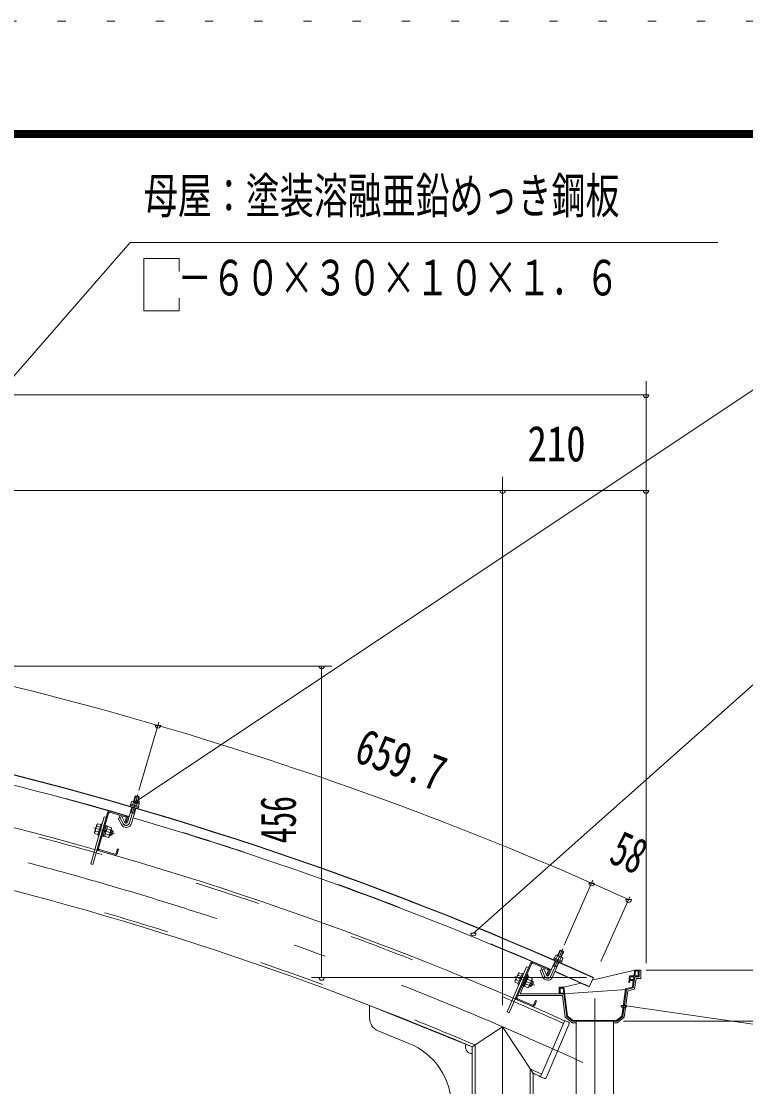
# Model space of a CAD drawing. Units: millimetres, scale not verified. Extents: x -25857 to 25867, y -10500 to 10500.
# Drawn here: x 18894 to 21545, y 6600 to 10500 of the extents above; entities that cross this region are included whole.
import ezdxf
from ezdxf.enums import TextEntityAlignment as Align

# ---------------------------------------------------------------- set-up
doc = ezdxf.new("R2010")
doc.units = ezdxf.units.MM
doc.header["$LTSCALE"] = 60
for name, pattern in [('USER2', [10, 4, -6]), ('USER3', [24, 12, -5, 2, -5]), ('USER4', [3, 0.5, -2.5])]:
    doc.linetypes.add(name, pattern=pattern)
for name, color, linetype, lineweight in [('0-6_2-02BOLD', 7, 'Continuous', 18), ('0-7_2-12HIDDEN', 3, 'USER2', 18), ('0-8_2-22CENTER', 3, 'USER3', 18), ('0-9_2-42THIN', 4, 'Continuous', 18), ('0-A_2-52DIM', 3, 'Continuous', 18), ('0-C_F-F1PAPER', 5, 'Continuous', 18), ('0-D_F-E_J_ADD', 5, 'USER4', 18)]:
    doc.layers.add(name, color=color, linetype=linetype, lineweight=lineweight)
doc.styles.add('ＭＳ ゴシック', font='')
doc.styles.get('ＭＳ ゴシック').set_extended_font_data('MS Gothic')

msp = doc.modelspace()

# ---------------------------------------------------------------- linework, layer by layer
at = {"layer": '0-6_2-02BOLD'}
for p, q in [((19300.4, 7645.31), (19323.92, 7638.43)), ((19304.96, 7643.98), (19310.68, 7663.53)), ((19313.78, 7665.23), (19310.68, 7663.53)), ((19325.08, 7659.32), (19310.68, 7663.53)), ((19323.38, 7662.42), (19313.78, 7665.23)), ((19319.36, 7639.77), (19325.08, 7659.32)), ((19325.08, 7659.32), (19323.38, 7662.42)), ((19218.73, 7604.61), (19275.47, 7588.43)), ((19219.82, 7608.45), (19276.56, 7592.28)), ((19282.77, 7568.09), (19298.92, 7623.34)), ((19293.65, 7634.26), (19292.6, 7630.66)), ((19292.6, 7630.66), (19322.6, 7621.89)), ((19293.75, 7630.33), (19292.62, 7626.49)), ((19292.62, 7626.49), (19320.33, 7618.38)), ((19293.75, 7605.65), (19308.15, 7601.44)), ((19297.17, 7563.89), (19313.32, 7619.13)), ((19304.88, 7642.69), (19301.72, 7631.9)), ((19318.73, 7638.63), (19315.58, 7627.85)), ((19321.45, 7622.22), (19320.33, 7618.38)), ((19325.66, 7636.61), (19322.5, 7625.82)), ((19323.92, 7638.43), (19325.66, 7636.61)), ((19209.94, 7602.96), (19155.93, 7413.5)), ((19213.78, 7601.86), (19177.05, 7472.99)), ((19205.27, 7586.61), (19197.58, 7588.8)), ((19261.58, 7589.02), (19248.42, 7581.82)), ((19260.42, 7559.89), (19248.42, 7581.82)), ((19273.58, 7567.1), (19261.58, 7589.02)), ((19278.21, 7583.49), (19273.55, 7567.14)), ((19273.55, 7567.14), (19277.4, 7566.05)), ((19282.06, 7582.39), (19277.4, 7566.05)), ((19165.91, 7536.08), (19177.46, 7532.79)), ((19171.05, 7554.13), (19182.6, 7550.84)), ((19171.12, 7560.73), (19173.63, 7563.15)), ((19173.63, 7563.15), (19185.17, 7559.86)), ((19185.86, 7562.25), (19174.2, 7521.38)), ((19185.86, 7562.25), (19189.7, 7561.15)), ((19205.09, 7556.77), (19193.44, 7515.89)), ((19204.07, 7534.96), (19197.89, 7531.52)), ((19209.42, 7553.71), (19198.72, 7516.21)), ((19199.26, 7536.33), (19205.44, 7539.77)), ((19205.09, 7556.77), (19201.24, 7557.86)), ((19204.61, 7555.08), (19209.42, 7553.71)), ((19220.6, 7540), (19206.64, 7543.98)), ((19227.25, 7538.75), (19221.77, 7519.52)), ((19227.25, 7538.75), (19222.44, 7540.12)), ((19226.4, 7522.09), (19229.83, 7534.12)), ((19227.25, 7538.75), (19229.83, 7534.12)), ((19174.2, 7521.38), (19178.05, 7520.28)), ((19193.44, 7515.89), (19189.59, 7516.99)), ((19193.92, 7517.58), (19198.72, 7516.21)), ((19215.45, 7521.96), (19201.5, 7525.94)), ((19221.77, 7519.52), (19216.96, 7520.89)), ((19226.4, 7522.09), (19221.77, 7519.52)), ((19178.7, 7464.2), (19235.44, 7448.03)), ((19179.8, 7468.05), (19236.54, 7451.87)), ((19246.14, 7470.97), (19241.48, 7454.63)), ((19249.99, 7469.88), (19245.33, 7453.53)), ((19246.14, 7470.97), (19249.99, 7469.88)), ((20856.43, 7080.49), (20864.61, 7099.15)), ((20867.91, 7100.43), (20864.61, 7099.15)), ((20878.35, 7093.12), (20864.61, 7099.15)), ((20877.07, 7096.41), (20867.91, 7100.43)), ((20824.67, 7008.09), (20847.79, 7060.8)), ((20843.55, 7068.4), (20841.95, 7064.73)), ((20841.95, 7064.73), (20868.38, 7053.13)), ((20843.97, 7072.31), (20842.46, 7068.87)), ((20842.46, 7068.87), (20871.08, 7056.32)), ((20843.97, 7072.31), (20872.58, 7059.75)), ((20856.18, 7079.22), (20851.67, 7068.93)), ((20852.08, 7082.4), (20874.51, 7072.56)), ((20869.4, 7073.42), (20864.88, 7063.13)), ((20870.17, 7074.46), (20878.35, 7093.12)), ((20872.58, 7059.75), (20871.08, 7056.32)), ((20876.01, 7070.52), (20871.49, 7060.23)), ((20874.51, 7072.56), (20876.01, 7070.52)), ((20878.35, 7093.12), (20877.07, 7096.41)), ((20756.92, 7052.02), (20679.02, 6871.08)), ((20760.59, 7050.44), (20707.61, 6927.36)), ((20750.2, 7036.4), (20742.85, 7039.57)), ((20765.85, 7052.53), (20820.04, 7029.2)), ((20767.43, 7056.2), (20821.62, 7032.87)), ((20806.34, 7031.56), (20792.37, 7026.11)), ((20801.46, 7002.82), (20792.37, 7026.11)), ((20815.43, 7008.28), (20806.34, 7031.56)), ((20822.13, 7023.94), (20815.41, 7008.33)), ((20825.81, 7022.36), (20819.08, 7006.74)), ((20838.41, 7002.07), (20861.53, 7054.77)), ((20840.39, 7043.92), (20854.12, 7037.89)), ((20869.99, 7056.8), (20868.38, 7053.13)), ((21138.75, 7027.43), (20983.07, 6989.93)), ((21139.14, 7005.68), (21141.6, 7024.18)), ((21152, 7024.18), (21141.6, 7024.18)), ((21152, 7005.68), (21152, 7024.18)), ((21155.25, 7002.43), (21155.25, 7027.43)), ((20713.01, 7015.13), (20700.55, 6986.2)), ((20700.55, 6986.2), (20700.95, 6982.74)), ((20700.95, 6982.74), (20711.98, 6977.99)), ((20704.66, 6991.36), (20715.69, 6986.61)), ((20712.08, 7008.59), (20723.11, 7003.84)), ((20749.27, 7009.59), (20719.28, 6939.93)), ((20727.81, 7014.74), (20731.48, 7013.16)), ((20750.08, 7003.25), (20734.65, 6967.43)), ((20742.37, 6985.34), (20735.79, 6982.72)), ((20737.77, 6987.31), (20744.34, 6989.93)), ((20746.18, 7006.83), (20742.5, 7008.42)), ((20743.99, 7011.86), (20749.27, 7009.59)), ((20745.48, 7005.23), (20750.08, 7003.25)), ((20759.4, 6988.22), (20746.08, 6993.96)), ((20763.11, 6996.84), (20749.79, 7002.57)), ((20765.84, 6986.12), (20757.93, 6967.75)), ((20765.84, 6986.12), (20761.25, 6988.1)), ((20762.86, 6969.71), (20767.8, 6981.19)), ((20763.52, 6993.38), (20763.11, 6996.84)), ((20765.84, 6986.12), (20767.8, 6981.19)), ((20815.41, 7008.33), (20819.08, 7006.74)), ((20987.59, 6999.94), (20972.14, 6965.78)), ((21120.06, 6981.68), (21116.79, 6981.68)), ((21121.06, 6989.18), (21120.06, 6981.68)), ((21133.67, 6989.18), (21121.06, 6989.18)), ((21134.1, 6992.43), (21121.49, 6992.43)), ((21135.43, 7002.43), (21134.1, 6992.43)), ((21143.75, 6996.68), (21138.58, 6957.79)), ((21139.14, 7005.68), (21152, 7005.68)), ((21161, 6996.68), (21143.75, 6996.68)), ((20730.06, 6969.41), (20734.65, 6967.43)), ((20751.98, 6970.98), (20738.66, 6976.72)), ((20757.93, 6967.75), (20753.34, 6969.73)), ((20762.86, 6969.71), (20757.93, 6967.75)), ((20862.75, 6964.93), (20879.25, 6964.93)), ((20862.75, 6964.93), (20862.75, 6939.93)), ((20866, 6961.68), (20876.4, 6961.68)), ((20866, 6943.18), (20866, 6961.68)), ((20878.86, 6943.18), (20866, 6943.18)), ((20878.86, 6943.18), (20876.4, 6961.68)), ((20941.01, 6979.8), (20879.25, 6964.93)), ((20879.25, 6964.93), (20893.3, 6859.18)), ((20879.29, 6939.93), (21108.3, 6955.63)), ((21113.49, 6951.07), (21100.64, 6854.34)), ((21138.58, 6957.79), (21113.49, 6951.07)), ((20708.11, 6918.43), (20762.31, 6895.1)), ((20709.69, 6922.1), (20763.89, 6898.77)), ((20874.26, 6934.18), (20710.54, 6934.18)), ((20879.29, 6939.93), (20719.28, 6939.93)), ((20775.87, 6916.48), (20769.14, 6900.86)), ((20779.54, 6914.89), (20772.82, 6899.28)), ((20775.87, 6916.48), (20779.54, 6914.89)), ((20879.29, 6939.93), (20890.25, 6857.43)), ((20168.88, 6897.98), (20543.87, 6746.38)), ((20168.88, 6897.98), (20168.88, 6850.8)), ((20882.8, 6842.73), (20793.85, 6636.06)), ((20899.2, 6830.23), (20814.2, 6632.74)), ((20882.8, 6842.73), (20896.58, 6836.8)), ((20890.25, 6857.43), (20912.75, 6839.93)), ((20893.3, 6859.18), (20913.86, 6843.18)), ((20924, 6834.18), (20910.78, 6834.18)), ((20924, 6839.93), (20924, 6109.93)), ((21061.5, 6839.93), (21061.5, 6109.93)), ((21074.72, 6834.18), (21061.5, 6834.18)), ((21100.64, 6854.34), (21074.72, 6834.18)), ((20200.14, 6804.45), (20312.58, 6758.99)), ((20766.62, 6649.48), (20766.62, 6109.93)), ((20793.85, 6636.06), (20807.63, 6630.13))]:
    msp.add_line(p, q, dxfattribs=at)
for points in [[(19300.4, 7645.31), (19297.95, 7644.71), (19294.8, 7633.93)], [(19293.65, 7634.26), (19323.65, 7625.49), (19322.6, 7621.89)], [(19197.58, 7588.8), (19148.24, 7415.7), (19155.93, 7413.5)], [(19171.12, 7560.73), (19162.49, 7530.44), (19163.34, 7527.06), (19174.88, 7523.77)], [(19224.01, 7545.65), (19215.38, 7515.36), (19212.88, 7512.94), (19198.93, 7516.91)], [(19224.01, 7545.65), (19223.17, 7549.03), (19209.22, 7553)], [(20852.08, 7082.4), (20849.57, 7082.12), (20845.06, 7071.83)], [(20742.85, 7039.57), (20671.67, 6874.24), (20679.02, 6871.08)], [(21161, 6996.68), (21161, 7027.43), (21138.75, 7027.43), (21135.86, 7005.68), (21119.97, 7005.68), (21116.79, 6981.68)], [(20727.81, 7014.74), (20711, 6975.71), (20714.67, 6974.12)], [(20713.01, 7015.13), (20715.79, 7017.21), (20726.82, 7012.46)], [(20746.18, 7006.83), (20729.37, 6967.8), (20725.69, 6969.38)], [(20763.52, 6993.38), (20751.07, 6964.45), (20748.27, 6962.37), (20734.94, 6968.1)], [(21155.25, 7002.43), (21138.71, 7002.43), (21133.38, 6962.35), (21108.3, 6955.63), (21095.25, 6857.43), (21072.75, 6839.93), (20912.75, 6839.93)], [(21133.67, 6989.18), (21130.45, 6964.93), (21105.36, 6958.21), (21092.2, 6859.18), (21071.63, 6843.18), (20913.86, 6843.18)], [(21135.43, 7002.43), (21122.82, 7002.43), (21121.49, 6992.43)], [(20874.26, 6934.18), (20884.86, 6854.34), (20910.78, 6834.18)], [(20766.62, 6649.48), (20655.25, 6819.93), (20543.87, 6746.38), (20543.87, 6109.93)]]:
    msp.add_lwpolyline(points, dxfattribs=at)
for centre, radius, start, end in [((15713.6, -4661.8), 12797.62, 65.66528, 89.30167), ((15713.6, -4661.8), 12798.88, 65.66528, 89.30167), ((15713.6, -4661.8), 12611.38, 65.80466, 88.854), ((15713.6, -4661.8), 12761.37, 73.73062, 81.04594), ((15713.6, -4661.8), 12388.63, 67.05199, 88.16655), ((19300.14, 7639.35), 5.79, 35.1655, 73.69695), ((19217.63, 7600.76), 8, 74.08865, 164.08865), ((19217.63, 7600.76), 4, 74.08865, 164.08865), ((19306.19, 7621.45), 21.27, 53.86781, 93.52827), ((19320.93, 7633.28), 5.79, 73.69695, 112.24318), ((19277.97, 7569.49), 5, 208.69695, 343.74908), ((19274.37, 7584.59), 4, 344.08865, 74.08865), ((19274.37, 7584.59), 8, 344.08865, 74.08865), ((15713.6, -4661.8), 12761.37, 66.34795, 73.66327), ((19169.86, 7530.08), 7.19, 123.36183, 164.08865), ((19191.95, 7538.41), 26.15, 143.06325, 185.11406), ((19177.58, 7557.14), 7.19, 164.08865, 204.81548), ((19194.55, 7537.67), 26.15, 323.06325, 5.11406), ((19216.64, 7546.01), 7.19, 303.36183, 344.08865), ((19277.97, 7569.49), 20, 208.69695, 343.72301), ((19208.92, 7518.94), 7.19, 344.08865, 24.81548), ((19180.89, 7471.9), 8, 164.08865, 254.08865), ((19180.89, 7471.9), 4, 164.08865, 254.08865), ((19237.63, 7455.72), 8, 254.08865, 344.08865), ((19237.63, 7455.72), 4, 254.08865, 344.08865), ((20851.05, 7076.52), 5.79, 27.78282, 66.31427), ((20854.75, 7057.99), 21.27, 46.48515, 86.1456), ((20870.89, 7067.83), 5.79, 66.31427, 104.8605), ((20764.27, 7048.85), 8, 66.70598, 156.70598), ((20764.27, 7048.85), 4, 66.70598, 156.70598), ((20818.46, 7025.52), 4, 336.70598, 66.70598), ((20818.46, 7025.52), 8, 336.70598, 66.70598), ((15713.6, -4661.8), 12761.37, 65.66528, 66.28061), ((20707.81, 6984.89), 7.19, 115.97916, 156.70598), ((20730.79, 6990.32), 26.15, 135.68057, 177.73138), ((20718.94, 7010.74), 7.19, 156.70598, 197.4328), ((20733.27, 6989.25), 26.15, 315.68057, 357.73138), ((20756.25, 6994.68), 7.19, 295.97916, 336.70598), ((20820.09, 7010.09), 20, 201.31427, 336.34033), ((20820.09, 7010.09), 5, 201.31427, 336.36641), ((20745.12, 6968.83), 7.19, 336.70598, 17.4328), ((20711.28, 6925.78), 8, 156.70598, 246.70598), ((20711.28, 6925.78), 4, 156.70598, 246.70598), ((20765.47, 6902.44), 8, 246.70598, 336.70598), ((20765.47, 6902.44), 4, 246.70598, 336.70598), ((20218.88, 6850.8), 50, 180, 247.98738), ((20894.6, 6832.21), 5, 336.71333, 66.71333), ((20218.88, 6527.21), 250, 0, 67.98738), ((20543.87, 6746.38), 25, 157.98738, 270), ((15713.6, -4661.8), 12388.63, 65.78831, 65.92853), ((20809.61, 6634.72), 5, 246.71333, 336.71333)]:
    msp.add_arc(centre, radius, start, end, dxfattribs=at)
at = {"layer": '0-7_2-12HIDDEN'}
for p, q in [((20554.37, 6753.33), (20554.37, 6109.93)), ((20756.12, 6665.66), (20756.12, 6109.93))]:
    msp.add_line(p, q, dxfattribs=at)
for radius, start, end in [(12600.87, 65.80389, 88.854), (12762.62, 73.73062, 81.04594), (12399.12, 67.01985, 88.21622), (12762.62, 66.34795, 73.66328), (12762.62, 65.66528, 66.28061), (12399.12, 65.78909, 66.00333)]:
    msp.add_arc((15713.6, -4661.8), radius, start, end, dxfattribs=at)
at = {"layer": '0-8_2-22CENTER'}
for p, q in [((19320.51, 7670.43), (19289.97, 7565.99)), ((19251.4, 7592), (19267, 7563.49)), ((19235.32, 7526.05), (19159.59, 7547.64)), ((20875.25, 7104.72), (20831.53, 7005.07)), ((20796.63, 7035.83), (20808.44, 7005.55)), ((20699.89, 7003.63), (20772.22, 6972.49)), ((20992.75, 6922.98), (20992.75, 1379.52)), ((20655.25, 6819.93), (20655.25, -930.07))]:
    msp.add_line(p, q, dxfattribs=at)
for centre, radius, start, end in [((15713.6, -4661.8), 12500, 65.24121, 90), ((19277.97, 7569.49), 12.5, 208.69695, 343.69695), ((20820.09, 7010.09), 12.5, 201.31427, 336.31427)]:
    msp.add_arc(centre, radius, start, end, dxfattribs=at)
at = {"layer": '0-9_2-42THIN'}
for p, q in [((19306.88, 7643.42), (19313.16, 7664.89)), ((19317.44, 7640.33), (19323.72, 7661.8)), ((19292.78, 7602.33), (19295.67, 7605.09)), ((19295.67, 7605.09), (19300.85, 7622.78)), ((19221.75, 7537.72), (19228.97, 7535.66)), ((19217.64, 7523.29), (19224.85, 7521.23)), ((20858.26, 7079.69), (20867.25, 7100.17)), ((20842.22, 7043.12), (20849.63, 7059.99)), ((20868.33, 7075.27), (20877.32, 7095.76)), ((20838.99, 7040.75), (20842.22, 7043.12)), ((20760.26, 6985.8), (20767.15, 6982.83)), ((20754.33, 6972.02), (20761.21, 6969.06))]:
    msp.add_line(p, q, dxfattribs=at)
for points in [[(19307.18, 7598.11), (19306.23, 7602), (19311.4, 7619.69)], [(20852.73, 7034.72), (20852.29, 7038.7), (20859.69, 7055.58)]]:
    msp.add_lwpolyline(points, dxfattribs=at)
at = {"layer": '0-A_2-52DIM'}
for p, q in [((19292.59, 9689.93), (17657.96, 7814.39)), ((21442.6, 9689.93), (19292.6, 9689.93)), ((19342.6, 9631.37), (19471.38, 9631.37)), ((19342.6, 9439.93), (19342.6, 9631.37)), ((19471.38, 9631.37), (19471.38, 9584.56)), ((21705.26, 9239.93), (19316.23, 7645.67)), ((21180.25, 7052.43), (21180.25, 9182.46)), ((21180.25, 9132.46), (15730.25, 9132.46)), ((21190.25, 9132.46), (21170.25, 9132.46)), ((20655.25, 6898.52), (20655.25, 8832.46)), ((15730.25, 8782.47), (21180.25, 8782.47)), ((20665.25, 8782.47), (20645.25, 8782.47)), ((21190.25, 8782.47), (21170.25, 8782.47)), ((21705.26, 8189.93), (20548.57, 7162.5)), ((15851, 8140.12), (20030.6, 8140.12)), ((20003.1, 8140.12), (19983.1, 8140.12)), ((19993.1, 6999.94), (19993.1, 8140.12)), ((19397.65, 7934.18), (19324.63, 7684.49)), ((19404.35, 7922.88), (19384.35, 7922.88)), ((19326.23, 7645.67), (19306.23, 7645.67)), ((20881.14, 7118.14), (20985.64, 7356.38)), ((20990.91, 7345.59), (20970.91, 7345.59)), ((21121.43, 7295.89), (21014.24, 7058.85)), ((21126.58, 7285.16), (21106.58, 7285.16)), ((20558.57, 7162.5), (20538.57, 7162.5)), ((21180.25, 7027.43), (22392.75, 7027.43)), ((20962.59, 6999.94), (19955.6, 6999.94)), ((20003.1, 6999.94), (19983.1, 6999.94)), ((21108.98, 6898.16), (21088.98, 6898.16)), ((22755.25, 6655.5), (21098.98, 6898.16)), ((21097.75, 6839.93), (22392.75, 6839.93))]:
    msp.add_line(p, q, dxfattribs=at)
msp.add_lwpolyline([(19342.6, 9439.93), (19471.38, 9439.93), (19471.38, 9486.76)], dxfattribs=at)
for centre, radius, start, end in [((21180.25, 9132.46), 10, 180, 0), ((20655.25, 8782.47), 10, 180, 0), ((21180.25, 8782.47), 10, 180, 0), ((15713.58, -4661.88), 13111.99, 73.69698, 81.07959), ((19993.1, 8140.12), 10, 180, 0), ((19394.35, 7922.88), 10, 180, 0), ((15713.62, -4661.77), 13111.87, 66.31429, 73.69698), ((19316.23, 7645.67), 10, 180, 0), ((20980.91, 7345.59), 10, 180, 0), ((15712.93, -4663.35), 13113.59, 65.66539, 66.31429), ((21116.58, 7285.16), 10, 180, 0), ((20548.57, 7162.5), 10, 180, 0), ((19993.1, 6999.94), 10, 180, 0), ((21098.98, 6898.16), 10, 180, 0)]:
    msp.add_arc(centre, radius, start, end, dxfattribs=at)
at = {"layer": '0-C_F-F1PAPER'}
for p, q in [((-3333.34, 10100), (25366.66, 10100)), ((-3330.84, 10097.5), (25364.16, 10097.5)), ((-3328.34, 10095), (25361.66, 10095)), ((-3325.84, 10092.5), (25359.16, 10092.5)), ((-3323.34, 10090), (25356.66, 10090)), ((-3320.84, 10087.5), (25354.16, 10087.5)), ((-3318.34, 10085), (25351.66, 10085)), ((-3315.84, 10082.5), (25349.16, 10082.5)), ((-3313.34, 10080), (25346.66, 10080)), ((-3310.84, 10077.5), (25344.16, 10077.5)), ((-3308.34, 10075), (25341.66, 10075))]:
    msp.add_line(p, q, dxfattribs=at)
at = {"layer": '0-D_F-E_J_ADD'}
msp.add_line((-3833.34, 10500), (25866.66, 10500), dxfattribs=at)

# ---------------------------------------------------------------- texts
at = {"layer": '0-A_2-52DIM', "color": 7, "style": 'ＭＳ ゴシック'}
for s, width, p in [('母屋：塗装溶融亜鉛めっき鋼板', 0.7, (19342.59, 9757.7)), ('\u3000－６０×３０×１０×１．６', 0.7, (19342.59, 9457.7)), ('210', 0.8, (20746.5, 8850.23))]:
    msp.add_text(s, height=130.2, dxfattribs=dict(at, width=width)).set_placement(p, align=Align.BOTTOM_LEFT)
for s, rotation, width, p in [('659.7', 340.006, 0.75, (20092.49, 7756.61)), ('456', 90, 0.65, (19937.83, 7491.28)), ('58', 335.989, 0.65, (21023.36, 7387.41))]:
    msp.add_text(s, height=130.2, rotation=rotation, dxfattribs=dict(at, width=width)).set_placement(p, align=Align.BOTTOM_LEFT)

doc.saveas('drawing.dxf')
